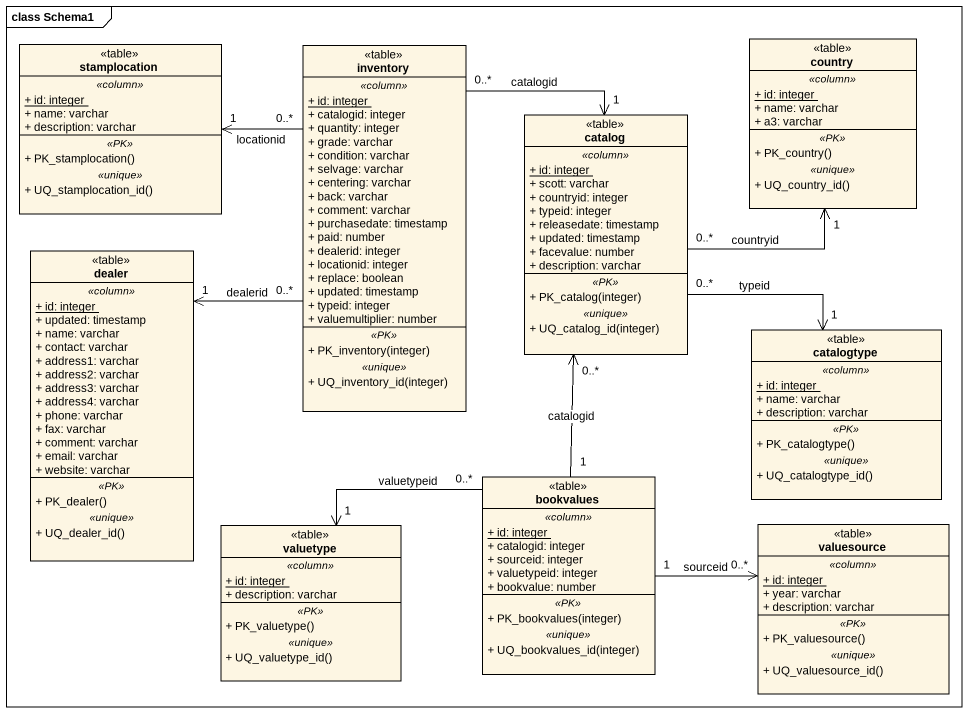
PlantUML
@startuml
mainframe class Schema1
hide circle
hide empty members
skinparam classAttributeIconSize 0
class stamplocation <<table>> {
  .. <<column>> ..
  {static} + id: integer
  + name: varchar
  + description: varchar
  .. <<PK>> ..
  + PK_stamplocation()
  .. <<unique>> ..
  + UQ_stamplocation_id()
}
class inventory <<table>> {
  .. <<column>> ..
  {static} + id: integer
  + catalogid: integer
  + quantity: integer
  + grade: varchar
  + condition: varchar
  + selvage: varchar
  + centering: varchar
  + back: varchar
  + comment: varchar
  + purchasedate: timestamp
  + paid: number
  + dealerid: integer
  + locationid: integer
  + replace: boolean
  + updated: timestamp
  + typeid: integer
  + valuemultiplier: number
  .. <<PK>> ..
  + PK_inventory(integer)
  .. <<unique>> ..
  + UQ_inventory_id(integer)
}
class country <<table>> {
  .. <<column>> ..
  {static} + id: integer
  + name: varchar
  + a3: varchar
  .. <<PK>> ..
  + PK_country()
  .. <<unique>> ..
  + UQ_country_id()
}
class catalog <<table>> {
  .. <<column>> ..
  {static} + id: integer
  + scott: varchar
  + countryid: integer
  + typeid: integer
  + releasedate: timestamp
  + updated: timestamp
  + facevalue: number
  + description: varchar
  .. <<PK>> ..
  + PK_catalog(integer)
  .. <<unique>> ..
  + UQ_catalog_id(integer)
}
class dealer <<table>> {
  .. <<column>> ..
  {static} + id: integer
  + updated: timestamp
  + name: varchar
  + contact: varchar
  + address1: varchar
  + address2: varchar
  + address3: varchar
  + address4: varchar
  + phone: varchar
  + fax: varchar
  + comment: varchar
  + email: varchar
  + website: varchar
  .. <<PK>> ..
  + PK_dealer()
  .. <<unique>> ..
  + UQ_dealer_id()
}
class catalogtype <<table>> {
  .. <<column>> ..
  {static} + id: integer
  + name: varchar
  + description: varchar
  .. <<PK>> ..
  + PK_catalogtype()
  .. <<unique>> ..
  + UQ_catalogtype_id()
}
class bookvalues <<table>> {
  .. <<column>> ..
  {static} + id: integer
  + catalogid: integer
  + sourceid: integer
  + valuetypeid: integer
  + bookvalue: number
  .. <<PK>> ..
  + PK_bookvalues(integer)
  .. <<unique>> ..
  + UQ_bookvalues_id(integer)
}
class valuetype <<table>> {
  .. <<column>> ..
  {static} + id: integer
  + description: varchar
  .. <<PK>> ..
  + PK_valuetype()
  .. <<unique>> ..
  + UQ_valuetype_id()
}
class valuesource <<table>> {
  .. <<column>> ..
  {static} + id: integer
  + year: varchar
  + description: varchar
  .. <<PK>> ..
  + PK_valuesource()
  .. <<unique>> ..
  + UQ_valuesource_id()
}
inventory "0..*" -left-> "1" stamplocation : locationid
inventory "0..*" -right-> "1" catalog : catalogid
inventory "0..*" --> "1" dealer : dealerid
catalog "0..*" -right-> "1" country : countryid
catalog "0..*" --> "1" catalogtype : typeid
bookvalues "1" -up-> "0..*" catalog : catalogid
bookvalues "0..*" -left-> "1" valuetype : valuetypeid
bookvalues "1" -right-> "0..*" valuesource : sourceid
@enduml
